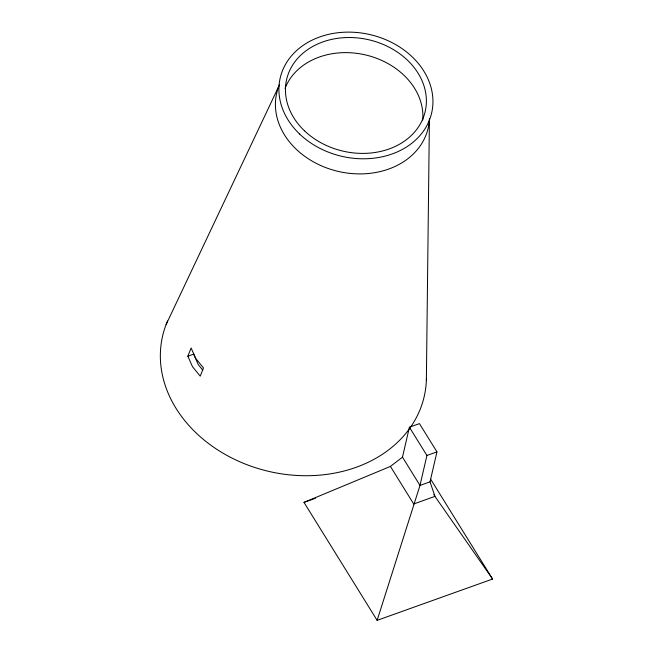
<?xml version="1.0" encoding="UTF-8"?>
<svg xmlns="http://www.w3.org/2000/svg" width="653" height="653" viewBox="0 0 653 653"><rect width="100%" height="100%" fill="white"/><g stroke="black" fill="none" stroke-linecap="round" stroke-linejoin="round"><path stroke-width="0.98" d="M426.368 380.454L429.421 118.748M402.485 457.165L409.398 427.217L419.438 423.626L436.955 451.876L430.033 481.824L434.947 496.378L492.582 579.04L377.132 620.35L303.988 502.377L390.421 466.422L402.485 457.165L420.001 485.416L377.132 620.35M409.398 427.217L426.915 455.468L420.001 485.416L430.033 481.824M187.852 356.212L191.109 348L195.769 358.513L203.475 367.941L200.218 376.144L192.513 366.725L187.852 356.212L193.647 354.138L198.3 364.652L202.797 370.145M166.099 324.582L278.741 86.4M426.915 455.468L436.955 451.876M303.988 502.377L315.415 498.288M430.645 479.147L492.582 579.04M433.886 494.672L434.947 496.378L413.708 503.977L390.421 466.422M285.018 88.457A71.104 57.154 13 0 1 365.166 54.844A71.104 57.154 13 0 1 422.736 120.038M426.425 378.511A134.257 107.925 13 0 1 270.448 471.776A134.257 107.925 13 0 1 167.568 320.982M429.299 120.781A77.731 62.484 13 0 1 337.446 171.225A77.731 62.484 13 0 1 279.46 84.621M299.67 134.085A77.731 62.484 13 0 0 429.617 119.621A77.731 62.484 13 0 0 338.483 32.674A77.731 62.484 13 0 0 299.67 134.085M304.461 130.796A71.104 57.154 13 0 0 423.34 117.564A71.104 57.154 13 0 0 339.968 38.021A71.104 57.154 13 0 0 304.461 130.796"/></g></svg>
